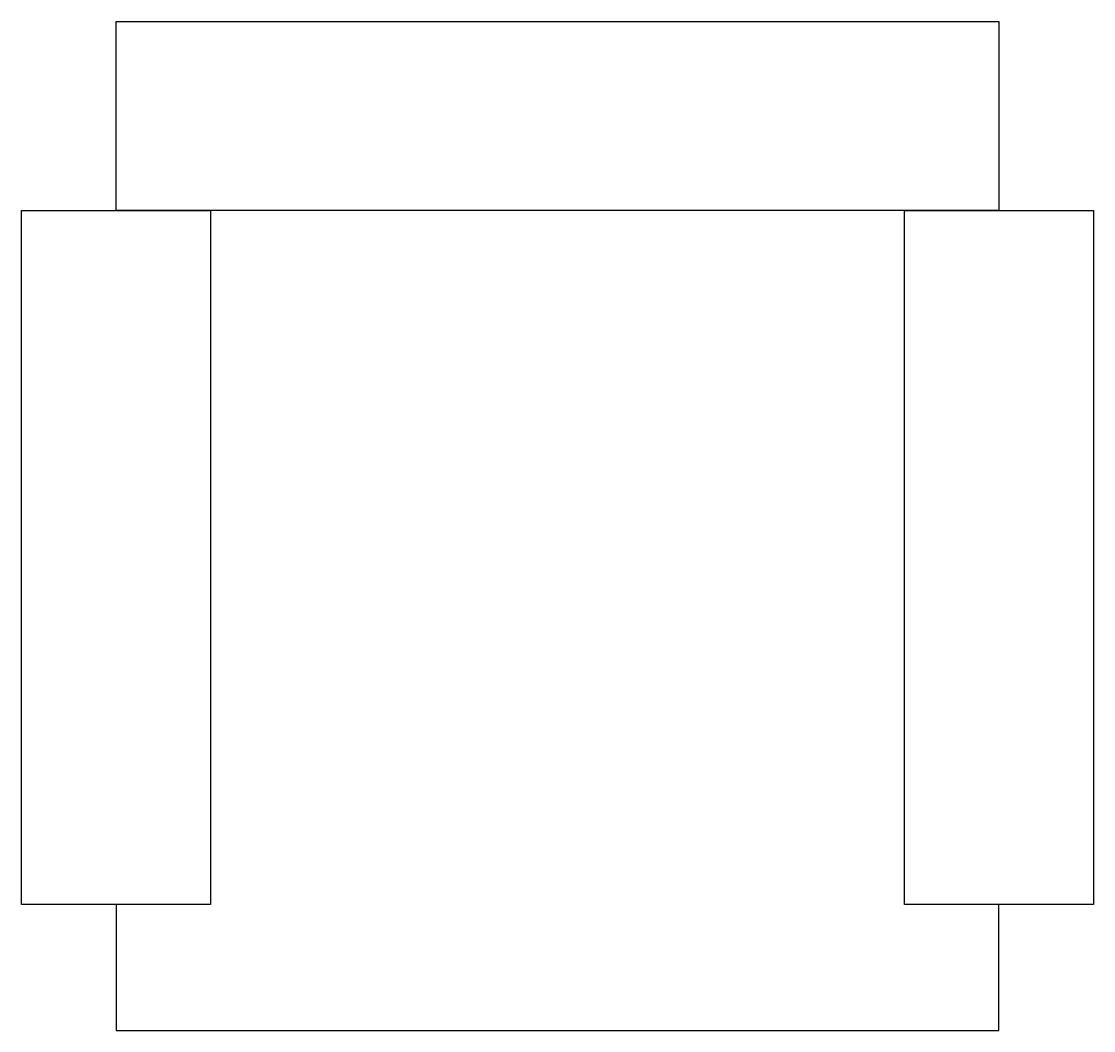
# Model space of a CAD drawing. Extents: x 23.925 to 24.775, y 27.19 to 27.99.
import ezdxf

# ---------------------------------------------------------------- set-up
doc = ezdxf.new("R2010")
doc.units = 0
doc.header["$MEASUREMENT"] = 0
doc.layers.add('A-MOBILIA', color=2, linetype='CONTINUOUS')

msp = doc.modelspace()

# ---------------------------------------------------------------- linework, layer by layer
at = {"layer": 'A-MOBILIA'}
for points in [[(24.70012, 27.99036), (24.70012, 27.84036), (24.00012, 27.84036), (24.00012, 27.99036)], [(23.92512, 27.84036), (24.07512, 27.84036), (24.07512, 27.29036), (23.92512, 27.29036)], [(24.62512, 27.84036), (24.77512, 27.84036), (24.77512, 27.29036), (24.62512, 27.29036)]]:
    msp.add_lwpolyline(points, close=True, dxfattribs=at)
msp.add_lwpolyline([(24.00012, 27.29036), (24.00012, 27.19036), (24.70012, 27.19036), (24.70012, 27.29036)], dxfattribs=at)

doc.saveas('drawing.dxf')
